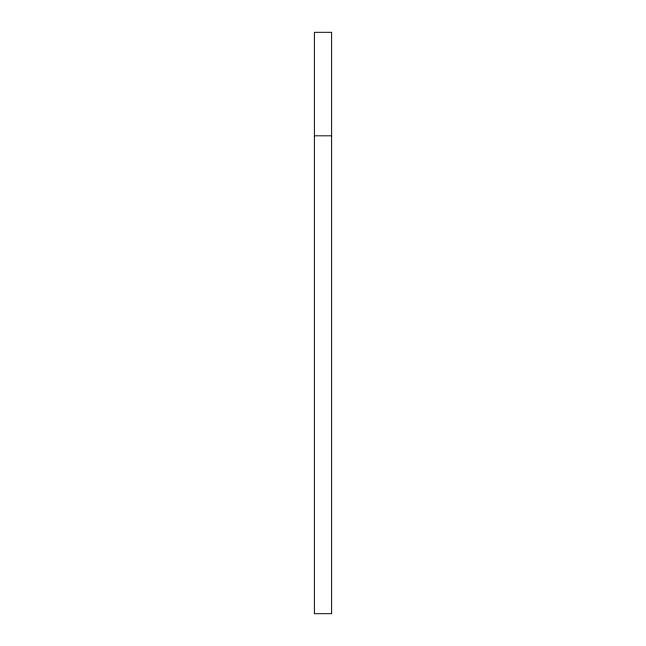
<?xml version="1.0" encoding="UTF-8"?>
<svg xmlns="http://www.w3.org/2000/svg" width="646" height="646" viewBox="0 0 646 646"><rect width="100%" height="100%" fill="white"/><g stroke="black" fill="none" stroke-linecap="round" stroke-linejoin="round"><path stroke-width="0.97" d="M314.376 135.813L331.624 135.813M331.624 32.3L314.376 32.3L314.376 613.7L331.624 613.7L331.624 32.3"/></g></svg>
